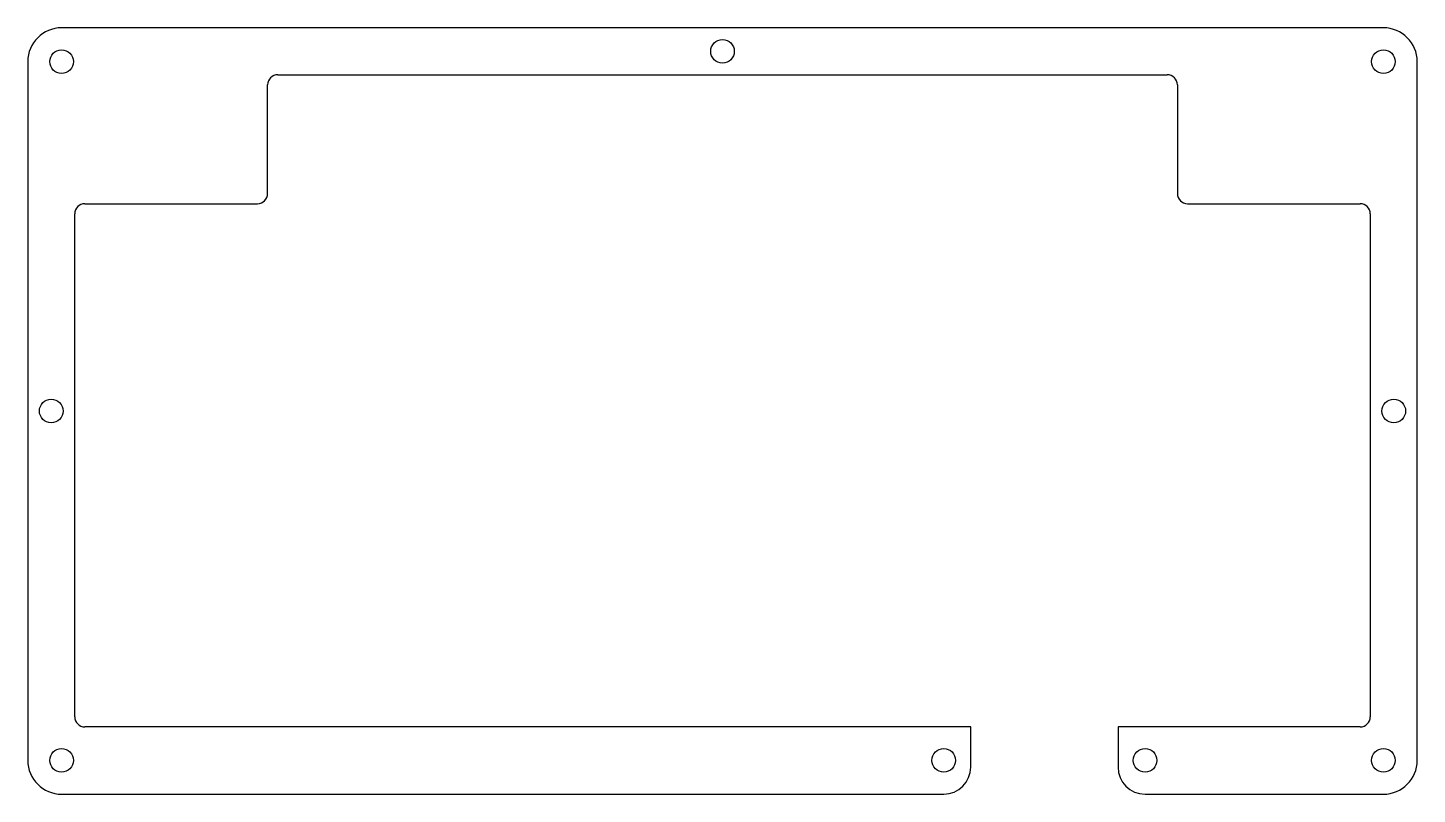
# Model space of a CAD drawing. Header units: millimetres. Extents: x -198 to 8, y -11 to 103.
import ezdxf

# ---------------------------------------------------------------- set-up
doc = ezdxf.new("R2010")
doc.units = ezdxf.units.MM
doc.layers.get('0').update_dxf_attribs({"linetype": 'CONTINUOUS'})

msp = doc.modelspace()

# ---------------------------------------------------------------- linework, layer by layer
for p, q in [((2.5, 102.75), (-193, 102.75)), ((-198, 97.75), (-198, -5.5)), ((7.5, -5.5), (7.5, 97.75)), ((-161.03, 95.81), (-29.47, 95.81)), ((-162.53, 78.26), (-162.53, 94.31)), ((-27.97, 94.31), (-27.97, 78.26)), ((-189.56, 76.76), (-164.03, 76.76)), ((-26.47, 76.76), (-0.94, 76.76)), ((-191.06, 0.94), (-191.06, 75.26)), ((0.56, 75.26), (0.56, 0.94)), ((-58.53, -0.56), (-189.56, -0.56)), ((-58.53, -6.5), (-58.53, -0.56)), ((-0.94, -0.56), (-36.75, -0.56)), ((-36.75, -0.56), (-36.75, -6.5)), ((-193, -10.5), (-62.53, -10.5)), ((-32.75, -10.5), (2.5, -10.5))]:
    msp.add_line(p, q)
for centre in [(-95.25, 99.28), (-193, 97.75), (2.5, 97.75), (-194.53, 46.12), (4.03, 46.12), (-193, -5.5), (-62.53, -5.5), (-32.75, -5.5), (2.5, -5.5)]:
    msp.add_circle(centre, 1.75)
for centre, radius, start, end in [((-193, 97.75), 5, 90, 180), ((2.5, 97.75), 5, 0, 90), ((-161.03, 94.31), 1.5, 90, 180), ((-29.47, 94.31), 1.5, 0, 90), ((-164.03, 78.26), 1.5, 270, 360), ((-26.47, 78.26), 1.5, 180, 270), ((-189.56, 75.26), 1.5, 90, 180), ((-0.94, 75.26), 1.5, 0, 90), ((-189.56, 0.94), 1.5, 180, 270), ((-0.94, 0.94), 1.5, 270, 360), ((-193, -5.5), 5, 180, 270), ((2.5, -5.5), 5, 270, 360), ((-62.53, -6.5), 4, 270, 360), ((-32.75, -6.5), 4, 180, 270)]:
    msp.add_arc(centre, radius, start, end)

doc.saveas('drawing.dxf')
